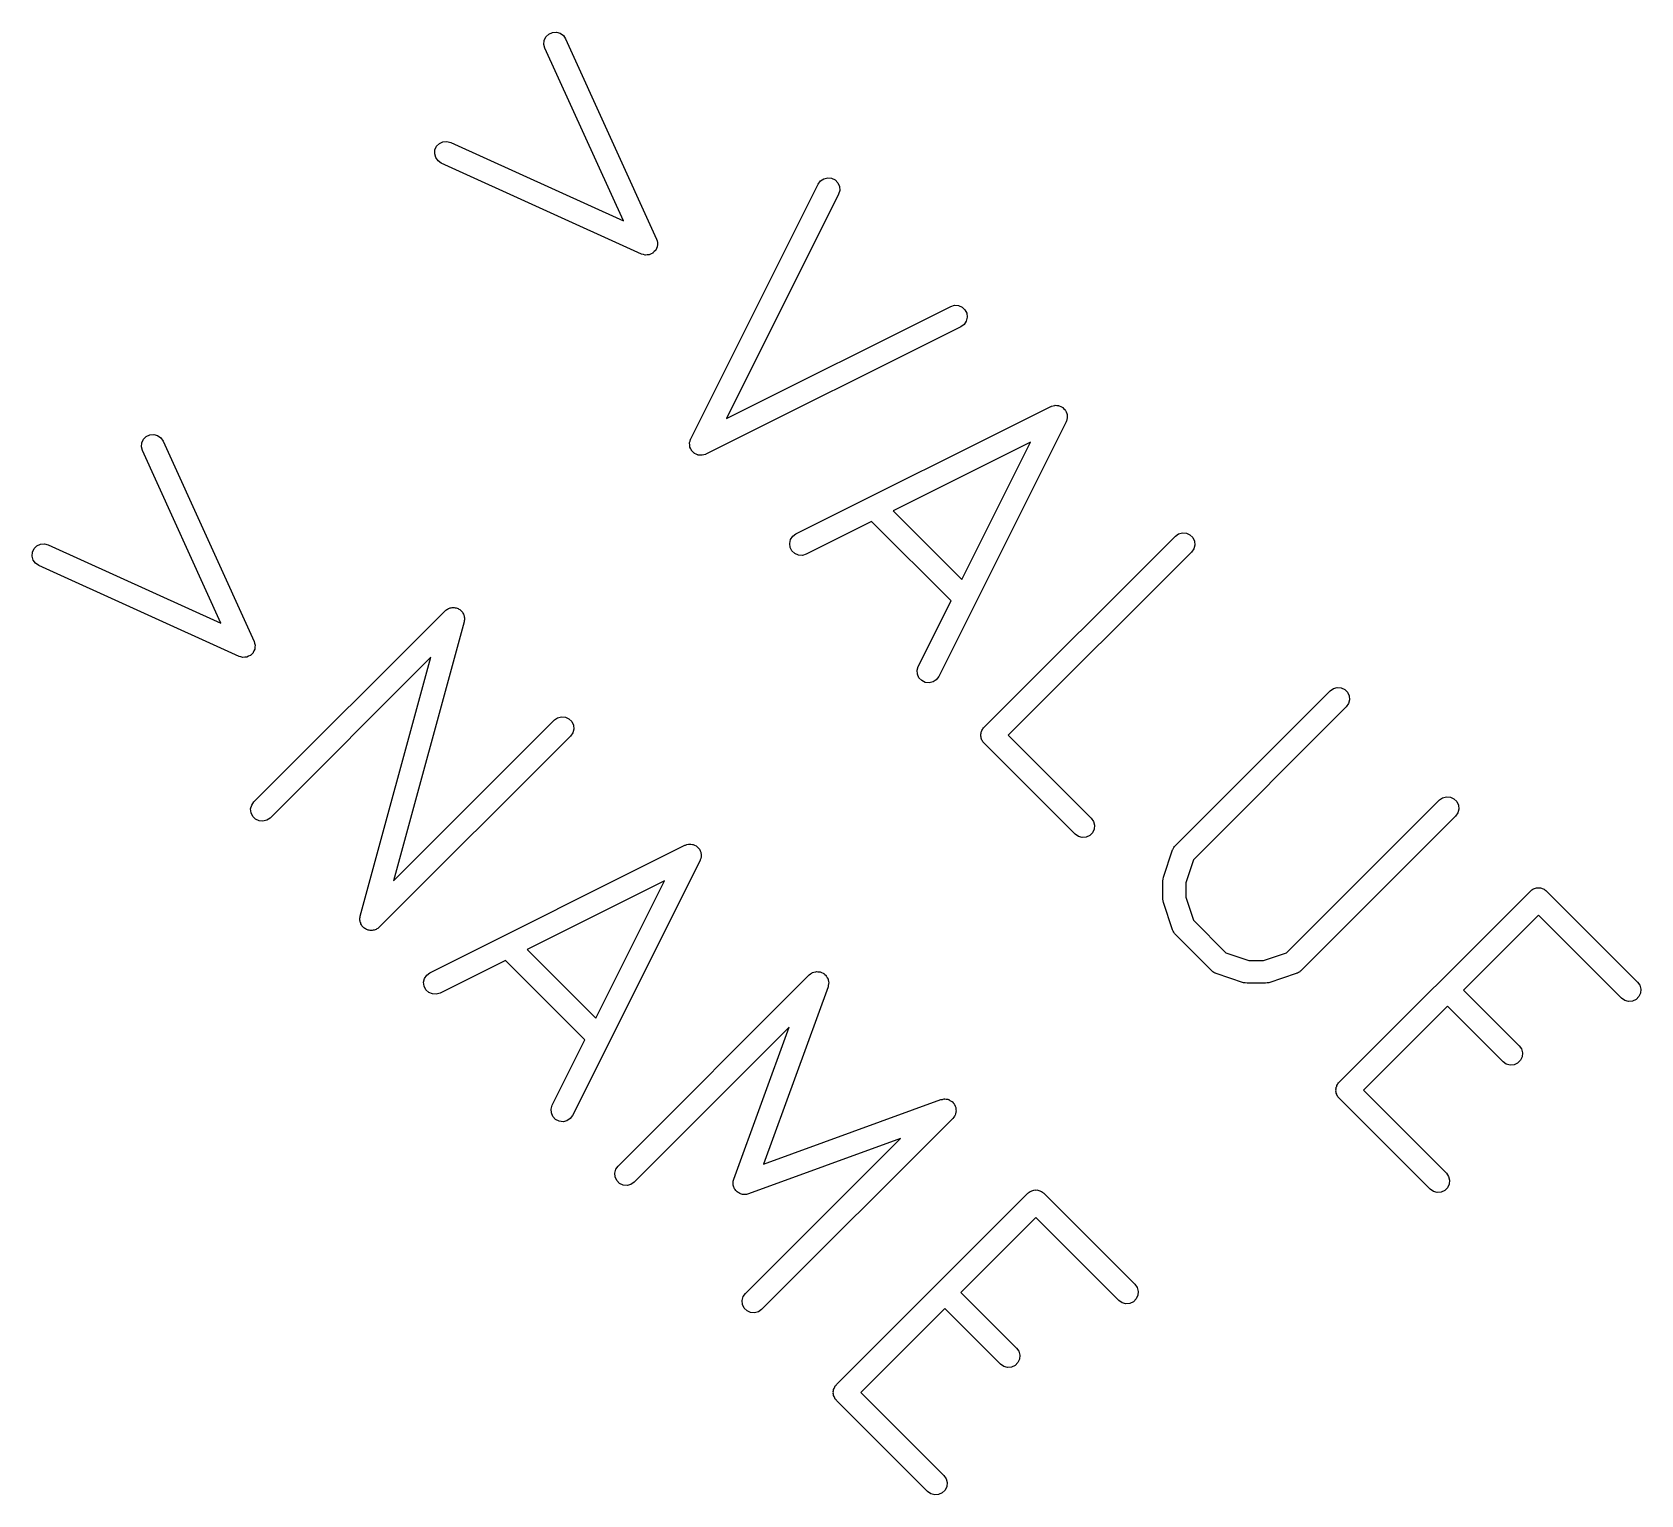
# Model space of a CAD drawing. Extents: x -2.2 to 86.5, y -78.6 to 9.2.
# Drawn here: x 79.27 to 86.45, y -67.42 to -60.9 of the extents above; entities that cross this region are included whole.
import ezdxf

# ---------------------------------------------------------------- set-up
doc = ezdxf.new("R2010")
doc.units = 0
doc.header["$MEASUREMENT"] = 0
doc.layers.add('BLACK', color=7, linetype='CONTINUOUS')

msp = doc.modelspace()

# ---------------------------------------------------------------- linework, layer by layer
at = {"layer": 'Black'}
for p, q in [((81.5579, -60.9497), (81.5596, -60.9321)), ((81.5596, -60.9321), (81.5672, -60.9162)), ((81.5672, -60.9162), (81.5798, -60.9038)), ((81.5798, -60.9038), (81.5959, -60.8965)), ((81.5959, -60.8965), (81.6135, -60.8952)), ((81.6135, -60.8952), (81.6305, -60.8999)), ((81.6305, -60.8999), (81.6448, -60.9102)), ((81.6448, -60.9102), (81.6548, -60.9247)), ((81.6548, -60.9247), (82.061, -61.8185)), ((81.5623, -60.9667), (81.5579, -60.9497)), ((81.9125, -61.7372), (81.5623, -60.9667)), ((81.0705, -61.4381), (81.0719, -61.4206)), ((81.0752, -61.4551), (81.0705, -61.4381)), ((81.0719, -61.4206), (81.0792, -61.4045)), ((81.0792, -61.4045), (81.0915, -61.3919)), ((81.0915, -61.3919), (81.1074, -61.3843)), ((81.1074, -61.3843), (81.125, -61.3826)), ((81.125, -61.3826), (81.1421, -61.387)), ((81.1421, -61.387), (81.9125, -61.7372)), ((81.0855, -61.4695), (81.0752, -61.4551)), ((81.1, -61.4795), (81.0855, -61.4695)), ((81.9938, -61.8857), (81.1, -61.4795)), ((82.2131, -62.7105), (82.7819, -61.573)), ((82.7819, -61.573), (82.7924, -61.5588)), ((82.7924, -61.5588), (82.8071, -61.5491)), ((82.8071, -61.5491), (82.8243, -61.545)), ((82.8243, -61.545), (82.8418, -61.547)), ((82.8418, -61.547), (82.8576, -61.5549)), ((82.8576, -61.5549), (82.8697, -61.5677)), ((82.8697, -61.5677), (82.8767, -61.5839)), ((82.8767, -61.5839), (82.8778, -61.6015)), ((82.8727, -61.6184), (82.3721, -62.6196)), ((82.8778, -61.6015), (82.8727, -61.6184)), ((82.0502, -61.8749), (82.0443, -61.8808)), ((82.0561, -61.869), (82.0502, -61.8749)), ((82.0563, -61.8686), (82.0561, -61.869)), ((82.0567, -61.8682), (82.0563, -61.8686)), ((82.0601, -61.8606), (82.0567, -61.8682)), ((82.0637, -61.8531), (82.0601, -61.8606)), ((82.061, -61.8185), (82.0631, -61.8265)), ((82.0631, -61.8265), (82.0654, -61.8346)), ((82.0638, -61.8526), (82.0637, -61.8531)), ((82.064, -61.8521), (82.0638, -61.8526)), ((82.0646, -61.8438), (82.064, -61.8521)), ((82.0654, -61.8355), (82.0646, -61.8438)), ((82.0654, -61.8346), (82.0653, -61.8351)), ((82.0653, -61.8351), (82.0654, -61.8355)), ((82.0018, -61.8878), (81.9938, -61.8857)), ((82.0099, -61.89), (82.0018, -61.8878)), ((82.0104, -61.89), (82.0099, -61.89)), ((82.0109, -61.8901), (82.0104, -61.89)), ((82.0192, -61.8893), (82.0109, -61.8901)), ((82.0275, -61.8887), (82.0192, -61.8893)), ((82.0279, -61.8885), (82.0275, -61.8887)), ((82.0284, -61.8884), (82.0279, -61.8885)), ((82.0359, -61.8848), (82.0284, -61.8884)), ((82.0435, -61.8814), (82.0359, -61.8848)), ((82.0439, -61.881), (82.0435, -61.8814)), ((82.0443, -61.8808), (82.0439, -61.881)), ((82.3721, -62.6196), (83.3733, -62.119)), ((83.3733, -62.119), (83.3902, -62.114)), ((83.3902, -62.114), (83.4079, -62.1151)), ((83.4079, -62.1151), (83.424, -62.1221)), ((83.424, -62.1221), (83.4368, -62.1342)), ((83.4368, -62.1342), (83.4447, -62.15)), ((83.4447, -62.15), (83.4468, -62.1675)), ((83.4188, -62.2099), (82.2813, -62.7787)), ((83.4329, -62.1994), (83.4188, -62.2099)), ((83.4427, -62.1847), (83.4329, -62.1994)), ((83.4468, -62.1675), (83.4427, -62.1847)), ((82.6827, -63.1347), (83.8202, -62.5659)), ((83.8202, -62.5659), (83.8215, -62.5655)), ((83.8215, -62.5655), (83.8227, -62.5647)), ((83.8227, -62.5647), (83.83, -62.563)), ((83.83, -62.563), (83.8371, -62.5609)), ((83.8371, -62.5609), (83.8385, -62.561)), ((83.8385, -62.561), (83.8399, -62.5606)), ((83.8399, -62.5606), (83.8473, -62.5615)), ((83.8473, -62.5615), (83.8547, -62.5619)), ((83.8547, -62.5619), (83.856, -62.5625)), ((83.856, -62.5625), (83.8574, -62.5627)), ((83.8574, -62.5627), (83.8641, -62.566)), ((83.8641, -62.566), (83.8709, -62.569)), ((83.8709, -62.569), (83.8719, -62.5699)), ((83.8719, -62.5699), (83.8732, -62.5705)), ((83.8732, -62.5705), (83.8783, -62.576)), ((83.8783, -62.576), (83.8837, -62.5811)), ((83.8837, -62.5811), (83.8844, -62.5823)), ((83.8844, -62.5823), (83.8853, -62.5834)), ((83.8853, -62.5834), (83.8883, -62.5902)), ((83.8883, -62.5902), (83.8916, -62.5969)), ((83.8884, -62.6341), (83.3196, -63.7716)), ((83.8888, -62.6327), (83.8884, -62.6341)), ((83.8895, -62.6316), (83.8888, -62.6327)), ((83.8913, -62.6243), (83.8895, -62.6316)), ((83.8934, -62.6172), (83.8913, -62.6243)), ((83.8916, -62.5969), (83.8918, -62.5983)), ((83.8918, -62.5983), (83.8923, -62.5995)), ((83.8923, -62.5995), (83.8928, -62.607)), ((83.8928, -62.607), (83.8936, -62.6144)), ((83.8936, -62.6144), (83.8933, -62.6158)), ((83.8933, -62.6158), (83.8934, -62.6172)), ((79.7619, -62.7457), (79.7636, -62.7282)), ((79.7636, -62.7282), (79.7712, -62.7122)), ((79.7712, -62.7122), (79.7838, -62.6999)), ((79.7838, -62.6999), (79.7998, -62.6926)), ((79.7998, -62.6926), (79.8174, -62.6912)), ((79.8174, -62.6912), (79.8344, -62.6959)), ((79.8344, -62.6959), (79.8488, -62.7062)), ((79.8488, -62.7062), (79.8587, -62.7208)), ((79.8587, -62.7208), (80.265, -63.6145)), ((82.2078, -62.7302), (82.2082, -62.7288)), ((82.2087, -62.7376), (82.2078, -62.7302)), ((82.2081, -62.7274), (82.2102, -62.7203)), ((82.2082, -62.7288), (82.2081, -62.7274)), ((82.2091, -62.745), (82.2087, -62.7376)), ((82.2102, -62.7203), (82.2119, -62.713)), ((82.2119, -62.713), (82.2127, -62.7118)), ((82.2127, -62.7118), (82.2131, -62.7105)), ((83.7293, -62.7249), (83.1162, -63.0315)), ((83.4228, -63.3381), (83.7293, -62.7249)), ((79.7663, -62.7628), (79.7619, -62.7457)), ((80.1164, -63.5332), (79.7663, -62.7628)), ((82.2097, -62.7463), (82.2091, -62.745)), ((82.2099, -62.7477), (82.2097, -62.7463)), ((82.2132, -62.7544), (82.2099, -62.7477)), ((82.2162, -62.7612), (82.2132, -62.7544)), ((82.2171, -62.7622), (82.2162, -62.7612)), ((82.2177, -62.7635), (82.2171, -62.7622)), ((82.2232, -62.7686), (82.2177, -62.7635)), ((82.2283, -62.774), (82.2232, -62.7686)), ((82.2295, -62.7747), (82.2283, -62.774)), ((82.2306, -62.7756), (82.2295, -62.7747)), ((82.2374, -62.7786), (82.2306, -62.7756)), ((82.2441, -62.7819), (82.2374, -62.7786)), ((82.2455, -62.7821), (82.2441, -62.7819)), ((82.2467, -62.7826), (82.2455, -62.7821)), ((82.2542, -62.7831), (82.2467, -62.7826)), ((82.2616, -62.7839), (82.2542, -62.7831)), ((82.263, -62.7836), (82.2616, -62.7839)), ((82.2644, -62.7837), (82.263, -62.7836)), ((82.2715, -62.7816), (82.2644, -62.7837)), ((82.2788, -62.7798), (82.2715, -62.7816)), ((82.2799, -62.7791), (82.2788, -62.7798)), ((82.2813, -62.7787), (82.2799, -62.7791)), ((83.0204, -63.0794), (82.7281, -63.2255)), ((83.3749, -63.4339), (83.0204, -63.0794)), ((83.1162, -63.0315), (83.4228, -63.3381)), ((82.6547, -63.1771), (82.6588, -63.1599)), ((82.6588, -63.1599), (82.6685, -63.1452)), ((82.6685, -63.1452), (82.6827, -63.1347)), ((83.5226, -63.9973), (84.3758, -63.1442)), ((84.3758, -63.1442), (84.3902, -63.1341)), ((84.3902, -63.1341), (84.4072, -63.1295)), ((84.4072, -63.1295), (84.4248, -63.131)), ((84.4248, -63.131), (84.4408, -63.1385)), ((84.4408, -63.1385), (84.4533, -63.151)), ((84.4533, -63.151), (84.4607, -63.1669)), ((84.4607, -63.1669), (84.4623, -63.1845)), ((79.2744, -63.2342), (79.2758, -63.2166)), ((79.2792, -63.2512), (79.2744, -63.2342)), ((79.2758, -63.2166), (79.2831, -63.2005)), ((79.2831, -63.2005), (79.2955, -63.1879)), ((79.2955, -63.1879), (79.3114, -63.1803)), ((79.3114, -63.1803), (79.3289, -63.1786)), ((79.3289, -63.1786), (79.346, -63.183)), ((79.346, -63.183), (80.1164, -63.5332)), ((82.6567, -63.1946), (82.6547, -63.1771)), ((82.6646, -63.2104), (82.6567, -63.1946)), ((82.6774, -63.2225), (82.6646, -63.2104)), ((82.6936, -63.2295), (82.6774, -63.2225)), ((82.7112, -63.2306), (82.6936, -63.2295)), ((82.7281, -63.2255), (82.7112, -63.2306)), ((84.4476, -63.216), (83.6304, -64.0332)), ((84.4577, -63.2016), (84.4476, -63.216)), ((84.4623, -63.1845), (84.4577, -63.2016)), ((79.2894, -63.2655), (79.2792, -63.2512)), ((79.304, -63.2755), (79.2894, -63.2655)), ((80.1977, -63.6818), (79.304, -63.2755)), ((83.2287, -63.7261), (83.3749, -63.4339)), ((80.2641, -64.3309), (81.1172, -63.4777)), ((81.2021, -63.527), (80.8868, -64.6831)), ((81.1172, -63.4777), (81.1209, -63.4751)), ((81.1209, -63.4751), (81.1242, -63.4719)), ((81.1242, -63.4719), (81.1281, -63.4701)), ((81.1281, -63.4701), (81.1317, -63.4676)), ((81.1317, -63.4676), (81.1361, -63.4664)), ((81.1361, -63.4664), (81.1402, -63.4645)), ((81.1402, -63.4645), (81.1445, -63.4642)), ((81.1445, -63.4642), (81.1487, -63.463)), ((81.1487, -63.463), (81.1532, -63.4634)), ((81.1532, -63.4634), (81.1578, -63.4631)), ((81.1578, -63.4631), (81.162, -63.4642)), ((81.162, -63.4642), (81.1663, -63.4646)), ((81.1663, -63.4646), (81.1704, -63.4665)), ((81.1704, -63.4665), (81.1748, -63.4677)), ((81.1748, -63.4677), (81.1783, -63.4702)), ((81.1783, -63.4702), (81.1823, -63.472)), ((81.1823, -63.472), (81.1855, -63.4753)), ((81.1855, -63.4753), (81.1892, -63.4779)), ((81.1892, -63.4779), (81.1917, -63.4815)), ((81.1917, -63.4815), (81.1947, -63.4845)), ((81.1947, -63.4845), (81.1967, -63.4886)), ((81.1967, -63.4886), (81.1993, -63.4924)), ((81.1993, -63.4924), (81.2004, -63.4966)), ((81.2004, -63.4966), (81.2022, -63.5005)), ((81.2026, -63.5225), (81.2021, -63.527)), ((81.2022, -63.5005), (81.2026, -63.505)), ((81.2026, -63.505), (81.2037, -63.5094)), ((81.2037, -63.5181), (81.2026, -63.5225)), ((81.2037, -63.5094), (81.2034, -63.5138)), ((81.2034, -63.5138), (81.2037, -63.5181)), ((80.2541, -63.6709), (80.2483, -63.6769)), ((80.2601, -63.6651), (80.2541, -63.6709)), ((80.2603, -63.6646), (80.2601, -63.6651)), ((80.2606, -63.6643), (80.2603, -63.6646)), ((80.2641, -63.6567), (80.2606, -63.6643)), ((80.2677, -63.6491), (80.2641, -63.6567)), ((80.265, -63.6145), (80.2671, -63.6225)), ((80.2671, -63.6225), (80.2693, -63.6306)), ((80.2679, -63.6482), (80.2677, -63.6487)), ((80.2677, -63.6487), (80.2677, -63.6491)), ((80.2686, -63.6399), (80.2679, -63.6482)), ((80.2694, -63.6316), (80.2686, -63.6399)), ((80.2693, -63.6306), (80.2693, -63.6311)), ((80.2693, -63.6311), (80.2694, -63.6316)), ((80.2058, -63.6839), (80.1977, -63.6818)), ((80.2138, -63.6861), (80.2058, -63.6839)), ((80.2143, -63.686), (80.2138, -63.6861)), ((80.2148, -63.6862), (80.2143, -63.686)), ((80.2231, -63.6854), (80.2148, -63.6862)), ((80.2314, -63.6847), (80.2231, -63.6854)), ((80.2319, -63.6845), (80.2314, -63.6847)), ((80.2324, -63.6845), (80.2319, -63.6845)), ((80.2399, -63.6809), (80.2324, -63.6845)), ((80.2475, -63.6774), (80.2399, -63.6809)), ((80.2478, -63.6771), (80.2475, -63.6774)), ((80.2483, -63.6769), (80.2478, -63.6771)), ((81.0538, -63.6848), (80.3359, -64.4027)), ((80.7385, -64.8409), (81.0538, -63.6848)), ((83.2237, -63.743), (83.2287, -63.7261)), ((83.2248, -63.7606), (83.2237, -63.743)), ((83.2318, -63.7768), (83.2248, -63.7606)), ((83.2439, -63.7896), (83.2318, -63.7768)), ((83.2597, -63.7975), (83.2439, -63.7896)), ((83.2772, -63.7996), (83.2597, -63.7975)), ((83.2944, -63.7955), (83.2772, -63.7996)), ((83.3091, -63.7857), (83.2944, -63.7955)), ((83.3196, -63.7716), (83.3091, -63.7857)), ((84.3758, -64.5254), (85.0664, -63.8348)), ((85.0664, -63.8348), (85.0808, -63.8247)), ((85.0808, -63.8247), (85.0979, -63.8201)), ((85.0979, -63.8201), (85.1154, -63.8217)), ((85.1154, -63.8217), (85.1314, -63.8291)), ((85.1314, -63.8291), (85.1439, -63.8416)), ((85.1439, -63.8416), (85.1514, -63.8576)), ((85.1529, -63.8751), (85.1483, -63.8922)), ((85.1514, -63.8576), (85.1529, -63.8751)), ((81.6047, -63.9652), (81.6192, -63.9551)), ((81.6192, -63.9551), (81.6362, -63.9505)), ((81.6362, -63.9505), (81.6538, -63.9521)), ((81.6538, -63.9521), (81.6698, -63.9595)), ((81.6698, -63.9595), (81.6822, -63.972)), ((85.1382, -63.9066), (84.4561, -64.5888)), ((85.1483, -63.8922), (85.1382, -63.9066)), ((80.8868, -64.6831), (81.6047, -63.9652)), ((81.6867, -64.0226), (81.6765, -64.0371)), ((81.6822, -63.972), (81.6897, -63.988)), ((81.6912, -64.0056), (81.6867, -64.0226)), ((81.6897, -63.988), (81.6912, -64.0056)), ((83.5079, -64.0288), (83.5091, -64.0245)), ((83.5083, -64.0332), (83.5079, -64.0288)), ((83.5091, -64.0245), (83.5095, -64.0201)), ((83.5095, -64.0201), (83.5114, -64.016)), ((83.5114, -64.016), (83.5125, -64.0118)), ((83.5125, -64.0118), (83.5151, -64.0081)), ((83.5151, -64.0081), (83.5169, -64.0041)), ((83.5169, -64.0041), (83.5201, -64.0009)), ((83.5201, -64.0009), (83.5226, -63.9973)), ((81.6765, -64.0371), (80.8234, -64.8902)), ((83.5079, -64.0376), (83.5083, -64.0332)), ((83.5091, -64.0419), (83.5079, -64.0376)), ((83.5095, -64.0464), (83.5091, -64.0419)), ((83.5114, -64.0504), (83.5095, -64.0464)), ((83.5125, -64.0547), (83.5114, -64.0504)), ((83.5151, -64.0583), (83.5125, -64.0547)), ((83.5169, -64.0624), (83.5151, -64.0583)), ((83.5201, -64.0655), (83.5169, -64.0624)), ((83.5226, -64.0691), (83.5201, -64.0655)), ((83.9289, -64.4754), (83.5226, -64.0691)), ((83.6304, -64.0332), (84.0007, -64.4036)), ((85.5539, -64.3223), (85.5683, -64.3122)), ((85.5683, -64.3122), (85.5854, -64.3076)), ((85.5854, -64.3076), (85.6029, -64.3092)), ((85.6029, -64.3092), (85.6189, -64.3166)), ((85.6189, -64.3166), (85.6314, -64.3291)), ((80.2494, -64.3623), (80.254, -64.3453)), ((80.2509, -64.3799), (80.2494, -64.3623)), ((80.2584, -64.3959), (80.2509, -64.3799)), ((80.254, -64.3453), (80.2641, -64.3309)), ((84.8717, -65.0044), (85.5539, -64.3223)), ((85.6358, -64.3797), (85.6257, -64.3941)), ((85.6314, -64.3291), (85.6389, -64.3451)), ((85.6404, -64.3626), (85.6358, -64.3797)), ((85.6389, -64.3451), (85.6404, -64.3626)), ((80.2709, -64.4084), (80.2584, -64.3959)), ((80.2869, -64.4158), (80.2709, -64.4084)), ((80.3044, -64.4174), (80.2869, -64.4158)), ((80.3215, -64.4128), (80.3044, -64.4174)), ((80.3359, -64.4027), (80.3215, -64.4128)), ((84.0007, -64.4036), (84.0108, -64.418)), ((84.0139, -64.4526), (84.0064, -64.4686)), ((84.0108, -64.418), (84.0154, -64.435)), ((84.0154, -64.435), (84.0139, -64.4526)), ((85.6257, -64.3941), (84.9351, -65.0848)), ((81.0492, -65.0932), (82.1867, -64.5245)), ((82.1867, -64.5245), (82.188, -64.5241)), ((82.188, -64.5241), (82.1892, -64.5233)), ((82.1892, -64.5233), (82.1964, -64.5216)), ((82.1964, -64.5216), (82.2036, -64.5194)), ((82.2036, -64.5194), (82.205, -64.5195)), ((82.205, -64.5195), (82.2063, -64.5192)), ((82.2063, -64.5192), (82.2137, -64.52)), ((82.2137, -64.52), (82.2212, -64.5205)), ((82.2212, -64.5205), (82.2225, -64.521)), ((82.2225, -64.521), (82.2239, -64.5212)), ((82.2239, -64.5212), (82.2305, -64.5245)), ((82.2305, -64.5245), (82.2374, -64.5275)), ((82.2374, -64.5275), (82.2384, -64.5285)), ((82.2384, -64.5285), (82.2396, -64.5291)), ((82.2396, -64.5291), (82.2448, -64.5345)), ((82.2448, -64.5345), (82.2502, -64.5396)), ((83.9433, -64.4855), (83.9289, -64.4754)), ((83.9604, -64.4901), (83.9433, -64.4855)), ((83.9779, -64.4885), (83.9604, -64.4901)), ((83.9939, -64.4811), (83.9779, -64.4885)), ((84.0064, -64.4686), (83.9939, -64.4811)), ((84.369, -64.535), (84.3719, -64.5298)), ((84.3719, -64.5298), (84.3741, -64.5278)), ((84.3741, -64.5278), (84.3758, -64.5254)), ((82.2548, -64.5926), (81.6861, -65.7301)), ((82.2502, -64.5396), (82.2508, -64.5409)), ((82.2508, -64.5409), (82.2518, -64.5419)), ((82.2518, -64.5419), (82.2547, -64.5487)), ((82.2547, -64.5487), (82.2581, -64.5554)), ((82.2552, -64.5913), (82.2548, -64.5926)), ((82.256, -64.5901), (82.2552, -64.5913)), ((82.2577, -64.5828), (82.256, -64.5901)), ((82.2598, -64.5757), (82.2577, -64.5828)), ((82.2581, -64.5554), (82.2582, -64.5568)), ((82.2582, -64.5568), (82.2588, -64.5581)), ((82.2588, -64.5581), (82.2592, -64.5655)), ((82.2592, -64.5655), (82.2601, -64.5729)), ((82.2601, -64.5729), (82.2598, -64.5743)), ((82.2598, -64.5743), (82.2598, -64.5757)), ((84.3229, -64.6672), (84.3635, -64.5453)), ((84.3635, -64.5453), (84.3649, -64.5427)), ((84.3649, -64.5427), (84.3656, -64.5399)), ((84.3656, -64.5399), (84.369, -64.535)), ((84.4561, -64.5888), (84.4218, -64.6915)), ((84.3202, -64.6832), (84.3217, -64.6752)), ((84.3217, -64.6752), (84.3229, -64.6672)), ((82.0958, -64.6835), (81.4826, -64.9901)), ((81.7892, -65.2966), (82.0958, -64.6835)), ((84.3202, -64.7645), (84.3202, -64.6832)), ((84.4218, -64.6915), (84.4218, -64.7562)), ((85.107, -65.5817), (85.9601, -64.7285)), ((85.9601, -64.7285), (85.9638, -64.726)), ((85.9638, -64.726), (85.9669, -64.7229)), ((85.9669, -64.7229), (85.9709, -64.721)), ((85.9709, -64.721), (85.9746, -64.7184)), ((85.9746, -64.7184), (85.9789, -64.7173)), ((85.9789, -64.7173), (85.9829, -64.7154)), ((85.9829, -64.7154), (85.9873, -64.715)), ((85.9873, -64.715), (85.9916, -64.7139)), ((85.9916, -64.7139), (85.996, -64.7143)), ((85.996, -64.7143), (86.0005, -64.7139)), ((86.0005, -64.7139), (86.0048, -64.715)), ((86.0048, -64.715), (86.0092, -64.7154)), ((86.0092, -64.7154), (86.0132, -64.7173)), ((86.0132, -64.7173), (86.0175, -64.7184)), ((86.0175, -64.7184), (86.0212, -64.721)), ((86.0212, -64.721), (86.0252, -64.7229)), ((86.0252, -64.7229), (86.0283, -64.726)), ((86.0283, -64.726), (86.032, -64.7285)), ((86.032, -64.7285), (86.4382, -65.1348)), ((84.3217, -64.7725), (84.3202, -64.7645)), ((84.3229, -64.7805), (84.3217, -64.7725)), ((84.3635, -64.9024), (84.3229, -64.7805)), ((84.4218, -64.7562), (84.4561, -64.8589)), ((80.7369, -64.8498), (80.7381, -64.8454)), ((80.7373, -64.8542), (80.7369, -64.8498)), ((80.7369, -64.8585), (80.7373, -64.8542)), ((80.738, -64.8629), (80.7369, -64.8585)), ((80.7384, -64.8674), (80.738, -64.8629)), ((80.7381, -64.8454), (80.7385, -64.8409)), ((80.7403, -64.8713), (80.7384, -64.8674)), ((80.7414, -64.8755), (80.7403, -64.8713)), ((80.744, -64.8793), (80.7414, -64.8755)), ((80.7459, -64.8834), (80.744, -64.8793)), ((80.7489, -64.8865), (80.7459, -64.8834)), ((80.7514, -64.89), (80.7489, -64.8865)), ((80.7551, -64.8927), (80.7514, -64.89)), ((80.7584, -64.8959), (80.7551, -64.8927)), ((80.8197, -64.8928), (80.8165, -64.896)), ((80.8234, -64.8902), (80.8197, -64.8928)), ((84.4561, -64.8589), (84.6016, -65.0044)), ((85.996, -64.8363), (85.6616, -65.1707)), ((86.3664, -65.2066), (85.996, -64.8363)), ((80.7623, -64.8977), (80.7584, -64.8959)), ((80.7658, -64.9002), (80.7623, -64.8977)), ((80.7702, -64.9014), (80.7658, -64.9002)), ((80.7743, -64.9033), (80.7702, -64.9014)), ((80.7787, -64.9037), (80.7743, -64.9033)), ((80.7828, -64.9049), (80.7787, -64.9037)), ((80.7874, -64.9045), (80.7828, -64.9049)), ((80.7919, -64.9049), (80.7874, -64.9045)), ((80.7961, -64.9038), (80.7919, -64.9049)), ((80.8004, -64.9034), (80.7961, -64.9038)), ((80.8046, -64.9015), (80.8004, -64.9034)), ((80.809, -64.9003), (80.8046, -64.9015)), ((80.8125, -64.8978), (80.809, -64.9003)), ((80.8165, -64.896), (80.8125, -64.8978)), ((84.3649, -64.905), (84.3635, -64.9024)), ((84.3656, -64.9078), (84.3649, -64.905)), ((84.369, -64.9127), (84.3656, -64.9078)), ((84.3719, -64.9179), (84.369, -64.9127)), ((84.3741, -64.9199), (84.3719, -64.9179)), ((84.3758, -64.9223), (84.3741, -64.9199)), ((84.5383, -65.0848), (84.3758, -64.9223)), ((81.4826, -64.9901), (81.7892, -65.2966)), ((84.6016, -65.0044), (84.7043, -65.0387)), ((84.7691, -65.0387), (84.8717, -65.0044)), ((81.0253, -65.1184), (81.035, -65.1037)), ((81.035, -65.1037), (81.0492, -65.0932)), ((81.3868, -65.038), (81.0946, -65.1841)), ((81.7413, -65.3924), (81.3868, -65.038)), ((81.8891, -65.9559), (82.7422, -65.1027)), ((82.7422, -65.1027), (82.7476, -65.0989)), ((82.7476, -65.0989), (82.7527, -65.0947)), ((82.7527, -65.0947), (82.7548, -65.0939)), ((82.7548, -65.0939), (82.7567, -65.0926)), ((82.7567, -65.0926), (82.7631, -65.0909)), ((82.7631, -65.0909), (82.7693, -65.0886)), ((82.7693, -65.0886), (82.7715, -65.0886)), ((82.7715, -65.0886), (82.7737, -65.088)), ((82.7737, -65.088), (82.7803, -65.0886)), ((82.7803, -65.0886), (82.7869, -65.0886)), ((82.7869, -65.0886), (82.789, -65.0894)), ((82.789, -65.0894), (82.7913, -65.0896)), ((82.7913, -65.0896), (82.7973, -65.0924)), ((82.7973, -65.0924), (82.8035, -65.0946)), ((82.8035, -65.0946), (82.8052, -65.0961)), ((82.8052, -65.0961), (82.8073, -65.097)), ((82.8073, -65.097), (82.8119, -65.1017)), ((82.8119, -65.1017), (82.817, -65.106)), ((82.817, -65.106), (82.8182, -65.1079)), ((82.8182, -65.1079), (82.8197, -65.1095)), ((84.5407, -65.0864), (84.5383, -65.0848)), ((84.5426, -65.0886), (84.5407, -65.0864)), ((84.5478, -65.0915), (84.5426, -65.0886)), ((84.5527, -65.0949), (84.5478, -65.0915)), ((84.5555, -65.0956), (84.5527, -65.0949)), ((84.5581, -65.097), (84.5555, -65.0956)), ((84.68, -65.1377), (84.5581, -65.097)), ((84.7043, -65.0387), (84.7691, -65.0387)), ((84.9152, -65.097), (84.7934, -65.1377)), ((84.9178, -65.0956), (84.9152, -65.097)), ((84.9206, -65.0949), (84.9178, -65.0956)), ((84.9255, -65.0915), (84.9206, -65.0949)), ((84.9308, -65.0886), (84.9255, -65.0915)), ((84.9327, -65.0864), (84.9308, -65.0886)), ((84.9351, -65.0848), (84.9327, -65.0864)), ((81.0212, -65.1356), (81.0253, -65.1184)), ((81.0232, -65.1531), (81.0212, -65.1356)), ((81.0311, -65.1689), (81.0232, -65.1531)), ((81.0439, -65.181), (81.0311, -65.1689)), ((82.8259, -65.156), (82.5381, -65.9475)), ((82.8197, -65.1095), (82.8225, -65.1155)), ((82.8225, -65.1155), (82.8259, -65.1213)), ((82.8259, -65.1213), (82.8262, -65.1235)), ((82.827, -65.1495), (82.8259, -65.156)), ((82.8262, -65.1235), (82.8272, -65.1255)), ((82.8287, -65.1431), (82.827, -65.1495)), ((82.8272, -65.1255), (82.8278, -65.1321)), ((82.8278, -65.1321), (82.8289, -65.1386)), ((82.8289, -65.1386), (82.8285, -65.1408)), ((82.8285, -65.1408), (82.8287, -65.1431)), ((84.688, -65.1389), (84.68, -65.1377)), ((84.696, -65.1403), (84.688, -65.1389)), ((84.7773, -65.1403), (84.696, -65.1403)), ((84.7853, -65.1389), (84.7773, -65.1403)), ((84.7934, -65.1377), (84.7853, -65.1389)), ((85.6616, -65.1707), (85.9101, -65.4192)), ((86.4382, -65.1348), (86.4483, -65.1493)), ((86.4483, -65.1493), (86.4529, -65.1663)), ((86.4529, -65.1663), (86.4514, -65.1839)), ((81.0601, -65.1881), (81.0439, -65.181)), ((81.0777, -65.1891), (81.0601, -65.1881)), ((81.0946, -65.1841), (81.0777, -65.1891)), ((85.5898, -65.2426), (85.2148, -65.6176)), ((85.8383, -65.491), (85.5898, -65.2426)), ((86.3808, -65.2168), (86.3664, -65.2066)), ((86.3979, -65.2213), (86.3808, -65.2168)), ((86.4154, -65.2198), (86.3979, -65.2213)), ((86.4314, -65.2123), (86.4154, -65.2198)), ((86.4439, -65.1999), (86.4314, -65.2123)), ((86.4514, -65.1839), (86.4439, -65.1999)), ((81.5952, -65.6847), (81.7413, -65.3924)), ((82.6521, -65.3365), (81.9609, -66.0277)), ((82.4054, -66.015), (82.6521, -65.3365)), ((85.9101, -65.4192), (85.9202, -65.4336)), ((85.9202, -65.4336), (85.9248, -65.4507)), ((85.9248, -65.4507), (85.9232, -65.4682)), ((85.8527, -65.5011), (85.8383, -65.491)), ((85.8697, -65.5057), (85.8527, -65.5011)), ((85.8873, -65.5042), (85.8697, -65.5057)), ((85.9033, -65.4967), (85.8873, -65.5042)), ((85.9158, -65.4842), (85.9033, -65.4967)), ((85.9232, -65.4682), (85.9158, -65.4842)), ((85.0923, -65.6132), (85.0935, -65.6089)), ((85.0935, -65.6089), (85.0939, -65.6044)), ((85.0939, -65.6044), (85.0957, -65.6004)), ((85.0957, -65.6004), (85.0969, -65.5961)), ((85.0969, -65.5961), (85.0994, -65.5925)), ((85.0994, -65.5925), (85.1013, -65.5885)), ((85.1013, -65.5885), (85.1045, -65.5853)), ((85.1045, -65.5853), (85.107, -65.5817)), ((82.5381, -65.9475), (83.3295, -65.6597)), ((83.3295, -65.6597), (83.336, -65.6585)), ((83.336, -65.6585), (83.3424, -65.6568)), ((83.3424, -65.6568), (83.3447, -65.657)), ((83.3447, -65.657), (83.3469, -65.6566)), ((83.3469, -65.6566), (83.3534, -65.6578)), ((83.3534, -65.6578), (83.36, -65.6583)), ((83.36, -65.6583), (83.3621, -65.6593)), ((83.3621, -65.6593), (83.3643, -65.6597)), ((83.3643, -65.6597), (83.37, -65.663)), ((83.37, -65.663), (83.376, -65.6658)), ((83.376, -65.6658), (83.3776, -65.6674)), ((83.3776, -65.6674), (83.3795, -65.6685)), ((83.3795, -65.6685), (83.3838, -65.6736)), ((83.3838, -65.6736), (83.3885, -65.6783)), ((83.3885, -65.6783), (83.3894, -65.6803)), ((83.3894, -65.6803), (83.3909, -65.682)), ((83.3909, -65.682), (83.3931, -65.6882)), ((85.0927, -65.6176), (85.0923, -65.6132)), ((85.0923, -65.622), (85.0927, -65.6176)), ((85.0935, -65.6263), (85.0923, -65.622)), ((85.0939, -65.6307), (85.0935, -65.6263)), ((85.0957, -65.6348), (85.0939, -65.6307)), ((85.0969, -65.6391), (85.0957, -65.6348)), ((85.0994, -65.6427), (85.0969, -65.6391)), ((85.1013, -65.6467), (85.0994, -65.6427)), ((85.1045, -65.6499), (85.1013, -65.6467)), ((85.107, -65.6535), (85.1045, -65.6499)), ((85.5133, -66.0598), (85.107, -65.6535)), ((85.2148, -65.6176), (85.5851, -65.9879)), ((81.5902, -65.7016), (81.5952, -65.6847)), ((81.5912, -65.7192), (81.5902, -65.7016)), ((81.5982, -65.7354), (81.5912, -65.7192)), ((81.6104, -65.7482), (81.5982, -65.7354)), ((81.6261, -65.7561), (81.6104, -65.7482)), ((81.6608, -65.754), (81.6437, -65.7581)), ((81.6755, -65.7443), (81.6608, -65.754)), ((81.6861, -65.7301), (81.6755, -65.7443)), ((83.3828, -65.7433), (82.5297, -66.5964)), ((83.3866, -65.7379), (83.3828, -65.7433)), ((83.3909, -65.7328), (83.3866, -65.7379)), ((83.3916, -65.7307), (83.3909, -65.7328)), ((83.3929, -65.7289), (83.3916, -65.7307)), ((83.3946, -65.7225), (83.3929, -65.7289)), ((83.3931, -65.6882), (83.3959, -65.6943)), ((83.3969, -65.7162), (83.3946, -65.7225)), ((83.3959, -65.6943), (83.3961, -65.6965)), ((83.3961, -65.6965), (83.3969, -65.6986)), ((83.3969, -65.6986), (83.3969, -65.7052)), ((83.3969, -65.7052), (83.3975, -65.7118)), ((83.3975, -65.7118), (83.3969, -65.714)), ((83.3969, -65.714), (83.3969, -65.7162)), ((81.6437, -65.7581), (81.6261, -65.7561)), ((82.4578, -66.5246), (83.149, -65.8334)), ((83.149, -65.8334), (82.4705, -66.0801)), ((81.8744, -65.9873), (81.879, -65.9703)), ((81.879, -65.9703), (81.8891, -65.9559)), ((81.8759, -66.0049), (81.8744, -65.9873)), ((81.8834, -66.0209), (81.8759, -66.0049)), ((81.8959, -66.0334), (81.8834, -66.0209)), ((81.9118, -66.0408), (81.8959, -66.0334)), ((81.9294, -66.0424), (81.9118, -66.0408)), ((81.9465, -66.0378), (81.9294, -66.0424)), ((81.9609, -66.0277), (81.9465, -66.0378)), ((82.4023, -66.0324), (82.4031, -66.028)), ((82.4031, -66.0368), (82.4023, -66.0324)), ((82.4031, -66.0236), (82.4046, -66.0194)), ((82.4031, -66.028), (82.4031, -66.0236)), ((82.4031, -66.0412), (82.4031, -66.0368)), ((82.4046, -66.0454), (82.4031, -66.0412)), ((82.4046, -66.0194), (82.4054, -66.015)), ((85.5851, -65.9879), (85.5952, -66.0024)), ((85.5982, -66.037), (85.5908, -66.053)), ((85.5952, -66.0024), (85.5998, -66.0194)), ((85.5998, -66.0194), (85.5982, -66.037)), ((82.4054, -66.0498), (82.4046, -66.0454)), ((82.4076, -66.0536), (82.4054, -66.0498)), ((82.4091, -66.0578), (82.4076, -66.0536)), ((82.412, -66.0612), (82.4091, -66.0578)), ((82.4142, -66.0651), (82.412, -66.0612)), ((82.4176, -66.0679), (82.4142, -66.0651)), ((82.4205, -66.0713), (82.4176, -66.0679)), ((82.4243, -66.0735), (82.4205, -66.0713)), ((82.4277, -66.0764), (82.4243, -66.0735)), ((82.4319, -66.0779), (82.4277, -66.0764)), ((82.4357, -66.0801), (82.4319, -66.0779)), ((82.4401, -66.0809), (82.4357, -66.0801)), ((82.4443, -66.0824), (82.4401, -66.0809)), ((82.4487, -66.0824), (82.4443, -66.0824)), ((82.4531, -66.0832), (82.4487, -66.0824)), ((82.4575, -66.0824), (82.4531, -66.0832)), ((82.462, -66.0824), (82.4575, -66.0824)), ((82.4661, -66.0809), (82.462, -66.0824)), ((82.4705, -66.0801), (82.4661, -66.0809)), ((82.8641, -66.9309), (83.7172, -66.0777)), ((83.7172, -66.0777), (83.7208, -66.0752)), ((83.7208, -66.0752), (83.724, -66.072)), ((83.724, -66.072), (83.728, -66.0702)), ((83.728, -66.0702), (83.7317, -66.0676)), ((83.7317, -66.0676), (83.7359, -66.0665)), ((83.7359, -66.0665), (83.74, -66.0646)), ((83.74, -66.0646), (83.7444, -66.0642)), ((83.7444, -66.0642), (83.7487, -66.063)), ((83.7487, -66.063), (83.7531, -66.0634)), ((83.7531, -66.0634), (83.7575, -66.063)), ((83.7575, -66.063), (83.7618, -66.0642)), ((83.7618, -66.0642), (83.7663, -66.0646)), ((83.7663, -66.0646), (83.7703, -66.0665)), ((83.7703, -66.0665), (83.7746, -66.0676)), ((83.7746, -66.0676), (83.7782, -66.0702)), ((83.7782, -66.0702), (83.7823, -66.072)), ((83.7823, -66.072), (83.7854, -66.0752)), ((83.7854, -66.0752), (83.789, -66.0777)), ((83.789, -66.0777), (84.1953, -66.484)), ((85.5277, -66.0699), (85.5133, -66.0598)), ((85.5447, -66.0745), (85.5277, -66.0699)), ((85.5623, -66.0729), (85.5447, -66.0745)), ((85.5783, -66.0655), (85.5623, -66.0729)), ((85.5908, -66.053), (85.5783, -66.0655)), ((83.7531, -66.1855), (83.4187, -66.5199)), ((84.1234, -66.5558), (83.7531, -66.1855)), ((82.4431, -66.5561), (82.4477, -66.5391)), ((82.4477, -66.5391), (82.4578, -66.5246)), ((83.4187, -66.5199), (83.6672, -66.7684)), ((84.1953, -66.484), (84.2054, -66.4984)), ((84.2084, -66.533), (84.201, -66.549)), ((84.2054, -66.4984), (84.21, -66.5155)), ((84.21, -66.5155), (84.2084, -66.533)), ((82.4447, -66.5737), (82.4431, -66.5561)), ((82.4521, -66.5897), (82.4447, -66.5737)), ((82.4646, -66.6021), (82.4521, -66.5897)), ((82.4806, -66.6096), (82.4646, -66.6021)), ((82.4982, -66.6111), (82.4806, -66.6096)), ((82.5152, -66.6066), (82.4982, -66.6111)), ((82.5297, -66.5964), (82.5152, -66.6066)), ((83.3469, -66.5917), (82.9718, -66.9668)), ((83.5953, -66.8402), (83.3469, -66.5917)), ((84.1379, -66.5659), (84.1234, -66.5558)), ((84.1549, -66.5705), (84.1379, -66.5659)), ((84.1725, -66.569), (84.1549, -66.5705)), ((84.1885, -66.5615), (84.1725, -66.569)), ((84.201, -66.549), (84.1885, -66.5615)), ((83.6672, -66.7684), (83.6773, -66.7828)), ((83.6803, -66.8174), (83.6729, -66.8334)), ((83.6773, -66.7828), (83.6819, -66.7998)), ((83.6819, -66.7998), (83.6803, -66.8174)), ((83.6098, -66.8503), (83.5953, -66.8402)), ((83.6268, -66.8549), (83.6098, -66.8503)), ((83.6444, -66.8533), (83.6268, -66.8549)), ((83.6604, -66.8459), (83.6444, -66.8533)), ((83.6729, -66.8334), (83.6604, -66.8459)), ((82.8494, -66.9623), (82.8505, -66.9581)), ((82.8498, -66.9668), (82.8494, -66.9623)), ((82.8494, -66.9712), (82.8498, -66.9668)), ((82.8505, -66.9755), (82.8494, -66.9712)), ((82.8505, -66.9581), (82.8509, -66.9536)), ((82.8509, -66.9536), (82.8528, -66.9496)), ((82.8528, -66.9496), (82.854, -66.9453)), ((82.854, -66.9453), (82.8565, -66.9417)), ((82.8565, -66.9417), (82.8584, -66.9376)), ((82.8584, -66.9376), (82.8615, -66.9345)), ((82.8615, -66.9345), (82.8641, -66.9309)), ((82.9718, -66.9668), (83.3422, -67.3371)), ((82.8509, -66.9799), (82.8505, -66.9755)), ((82.8528, -66.984), (82.8509, -66.9799)), ((82.854, -66.9882), (82.8528, -66.984)), ((82.8565, -66.9919), (82.854, -66.9882)), ((82.8584, -66.9959), (82.8565, -66.9919)), ((82.8615, -66.9991), (82.8584, -66.9959)), ((82.8641, -67.0027), (82.8615, -66.9991)), ((83.2703, -67.4089), (82.8641, -67.0027)), ((83.3479, -67.4022), (83.3354, -67.4146)), ((83.3422, -67.3371), (83.3523, -67.3516)), ((83.3553, -67.3862), (83.3479, -67.4022)), ((83.3523, -67.3516), (83.3569, -67.3686)), ((83.3569, -67.3686), (83.3553, -67.3862)), ((83.2848, -67.4191), (83.2703, -67.4089)), ((83.3018, -67.4236), (83.2848, -67.4191)), ((83.3194, -67.4221), (83.3018, -67.4236)), ((83.3354, -67.4146), (83.3194, -67.4221))]:
    msp.add_line(p, q, dxfattribs=at)

doc.saveas('drawing.dxf')
